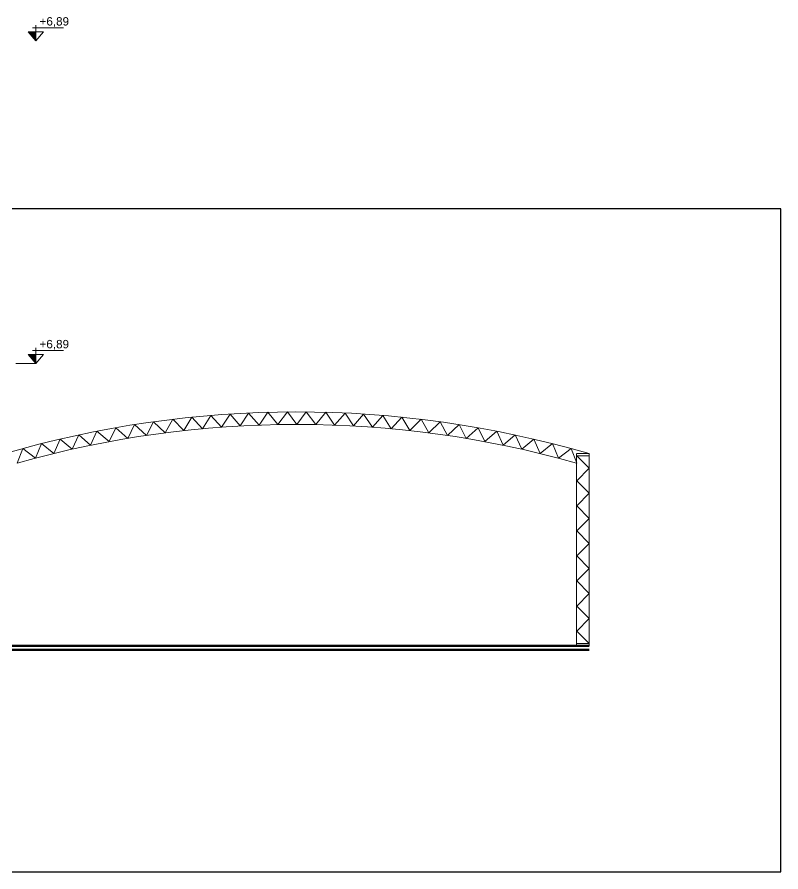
# Model space of a CAD drawing. Header units: millimetres. Extents: x 265 to 783, y -155 to 32.
# Drawn here: x 764.52 to 782.81, y -106.68 to -86.2 of the extents above; entities that cross this region are included whole.
import ezdxf

# ---------------------------------------------------------------- set-up
doc = ezdxf.new("R2010")
doc.units = ezdxf.units.MM
doc.header["$LTSCALE"] = 0.1
doc.header["$MEASUREMENT"] = 0
doc.layers.add('00_EST_Cotas', color=6, linetype='Continuous', lineweight=9)
doc.layers.add('00_EST_Piso', color=7, linetype='Continuous', lineweight=50)
doc.layers.add('00_EST_EXISTENTE', color=8, linetype='Continuous', lineweight=20, transparency=0.5)
doc.layers.add('00_EST_NoImprimir', color=1, linetype='Continuous', plot=False)
doc.styles.add('1 en 100', font='romans.shx', dxfattribs={"height": 0.17})

# ---------------------------------------------------------------- blocks, each defined once
blk = doc.blocks.new('cotaNivel')
at = {"layer": '00_EST_Cotas', "transparency": 33554687}
h = blk.add_hatch(color=256, dxfattribs=at)
h.dxf.hatch_style = 1
h.paths.add_polyline_path([(328.514, -103.488), (328.327, -103.488), (328.514, -103.697)])
at = {"layer": '00_EST_Cotas'}
for p, q in [((328.435, -103.386), (329.174, -103.386)), ((328.514, -103.697), (328.514, -103.322))]:
    blk.add_line(p, q, dxfattribs=at)
blk.add_lwpolyline([(328.514, -103.697), (328.701, -103.488), (328.327, -103.488)], close=True, dxfattribs=at)

msp = doc.modelspace()

# ---------------------------------------------------------------- linework, layer by layer
at = {"layer": '00_EST_Cotas'}
msp.add_line((764.483, -94.494), (764.965, -94.494), dxfattribs=at)
at = {"layer": '00_EST_EXISTENTE'}
for p, q in [((777.916, -101.256), (777.916, -96.656)), ((778.216, -96.656), (777.918, -96.656)), ((778.216, -96.706), (777.918, -96.706)), ((778.216, -101.256), (778.216, -96.656)), ((778.215, -101.256), (777.916, -101.256)), ((778.216, -101.206), (777.918, -101.206))]:
    msp.add_line(p, q, dxfattribs=at)
for points in [[(764.518, -96.882), (764.652, -96.534), (764.954, -96.763), (765.098, -96.417), (765.393, -96.653), (765.545, -96.308), (765.833, -96.55), (765.993, -96.208), (766.275, -96.456), (766.428, -96.119), (766.719, -96.369), (766.878, -96.036), (767.165, -96.291), (767.33, -95.96), (767.612, -96.221), (767.784, -95.893), (768.06, -96.159), (768.243, -95.834), (768.509, -96.105), (768.702, -95.783), (768.959, -96.06), (769.158, -95.741), (769.41, -96.022), (769.623, -95.707), (769.861, -95.993), (770.062, -95.683), (770.313, -95.973), (770.525, -95.666), (770.765, -95.96), (770.996, -95.657), (771.218, -95.956)], [(777.918, -96.882), (777.783, -96.534), (777.481, -96.763), (777.337, -96.417), (777.043, -96.653), (776.89, -96.308), (776.602, -96.55), (776.442, -96.208), (776.16, -96.456), (776.007, -96.119), (775.716, -96.369), (775.557, -96.036), (775.27, -96.291), (775.105, -95.96), (774.823, -96.221), (774.651, -95.893), (774.375, -96.159), (774.192, -95.834), (773.926, -96.105), (773.733, -95.783), (773.476, -96.06), (773.277, -95.741), (773.025, -96.022), (772.812, -95.707), (772.574, -95.993), (772.374, -95.683), (772.122, -95.973), (771.91, -95.666), (771.67, -95.96), (771.439, -95.657), (771.218, -95.956)], [(778.216, -101.206), (777.918, -100.906), (778.216, -100.606), (777.918, -100.306), (778.216, -100.006), (777.918, -99.706), (778.216, -99.406), (777.918, -99.106), (778.216, -98.806), (777.918, -98.506), (778.216, -98.206), (777.918, -97.906), (778.216, -97.606), (777.918, -97.306), (778.216, -97.006), (777.918, -96.706)]]:
    msp.add_lwpolyline(points, dxfattribs=at)
for radius, start, end in [(25, 73.7398, 106.3551), (24.7, 74.261, 105.739)]:
    msp.add_arc((771.216, -120.656), radius, start, end, dxfattribs=at)
at = {"layer": '00_EST_NoImprimir'}
msp.add_lwpolyline([(745.404, -106.675), (782.809, -106.675), (782.809, -90.788), (745.404, -90.788)], close=True, dxfattribs=at)
at = {"layer": '00_EST_Piso'}
for p, q in [((752.216, -101.256), (778.216, -101.256)), ((752.816, -101.356), (778.216, -101.356))]:
    msp.add_line(p, q, dxfattribs=at)

# ---------------------------------------------------------------- block references
at = {"layer": '00_EST_Cotas'}
for p in [(436.451, 16.933), (436.451, 9.203)]:
    msp.add_blockref('cotaNivel', p, dxfattribs=at)

# ---------------------------------------------------------------- texts
at = {"layer": '00_EST_Cotas', "char_height": 0.2, "attachment_point": 1, "style": '1 en 100'}
for insert in [(765.054, -86.201), (765.054, -93.932)]:
    msp.add_mtext_dynamic_manual_height_columns('{\\fArial|b0|i0|c0|p34;+6,89}', width=1.21693, gutter_width=0.85, heights=[0], dxfattribs=dict(at, insert=insert))

doc.saveas('drawing.dxf')
